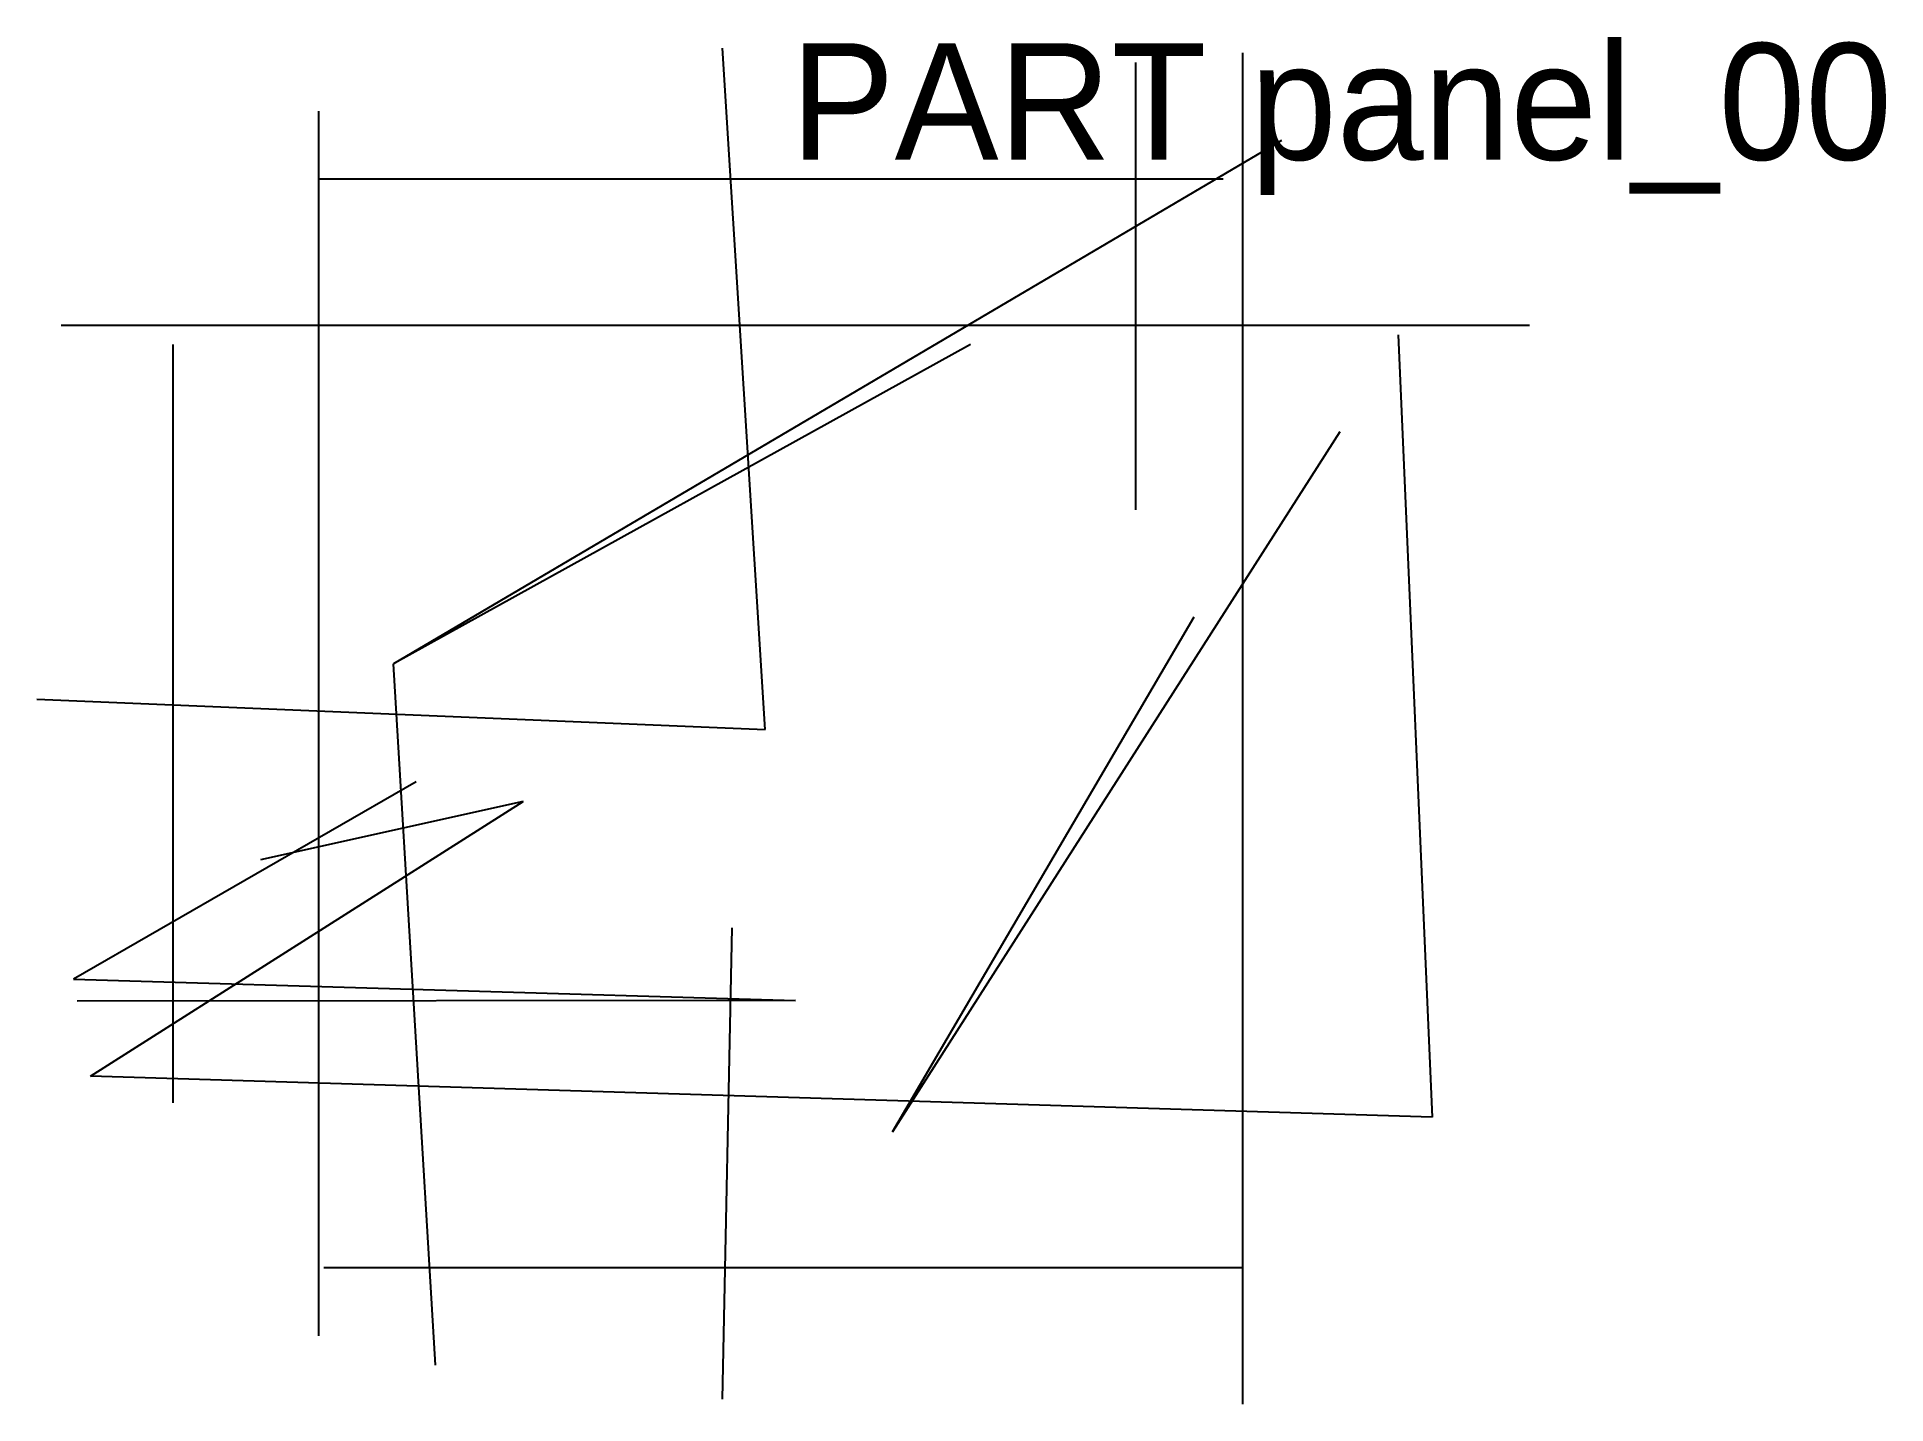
# Model space of a CAD drawing. Header units: millimetres. Extents: x 0 to 190, y 1 to 142.
import ezdxf

# ---------------------------------------------------------------- set-up
doc = ezdxf.new("R2010")
doc.units = ezdxf.units.MM
doc.layers.add('ANNOTATIONS', color=3, linetype='Continuous')
doc.layers.add('GEOMETRY', color=7, linetype='Continuous')

msp = doc.modelspace()

# ---------------------------------------------------------------- linework, layer by layer
at = {"layer": 'GEOMETRY'}
for p, q in [((74.9, 70.4), (70.5, 140.5)), ((113, 93), (113, 139)), ((124, 1), (124, 140)), ((29, 8), (29, 134)), ((128, 131), (36.68, 77.14)), ((122, 127), (29, 127)), ((2.5, 112), (153.5, 112)), ((140, 111), (143.5, 30.5)), ((14, 32), (14, 110)), ((96, 110), (36.68, 77.14)), ((134, 101), (88, 29)), ((88, 29), (119, 82)), ((41, 5), (36.68, 77.14)), ((0, 73.5), (74.9, 70.4)), ((39, 65), (3.74, 44.71)), ((5.49, 34.74), (50, 63)), ((50, 63), (23, 57)), ((70.5, 1.5), (71.5, 50)), ((3.74, 44.71), (78, 42.5)), ((78, 42.5), (4.13, 42.43)), ((143.5, 30.5), (5.49, 34.74)), ((124, 15), (29.5, 15))]:
    msp.add_line(p, q, dxfattribs=at)

# ---------------------------------------------------------------- texts
at = {"layer": 'ANNOTATIONS'}
msp.add_text('PART panel_00', height=12, dxfattribs=at).set_placement((77.5, 129))

doc.saveas('drawing.dxf')
